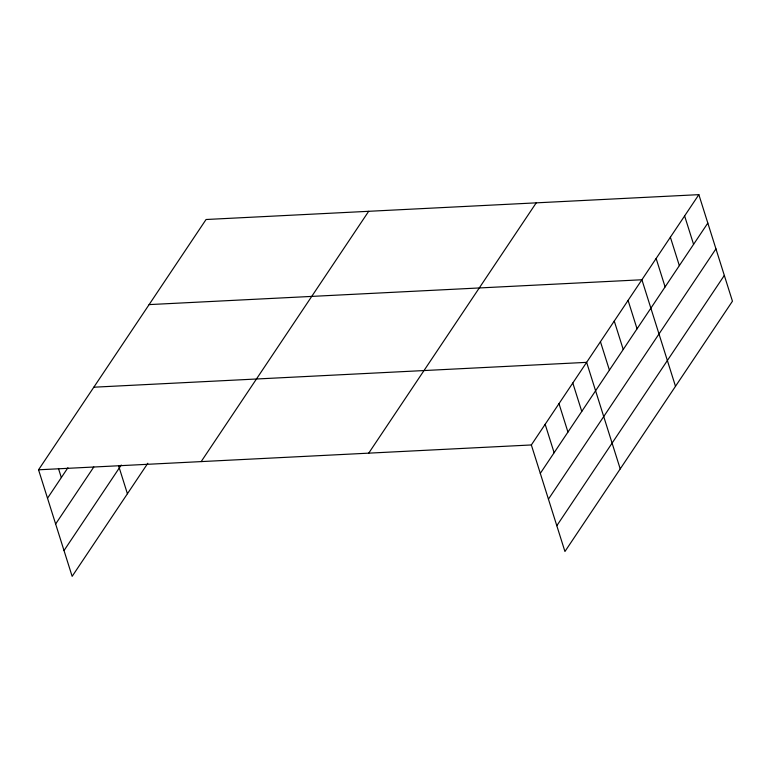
<?xml version="1.0" encoding="UTF-8"?>
<svg xmlns="http://www.w3.org/2000/svg" width="771" height="771" viewBox="0 0 771 771"><rect width="100%" height="100%" fill="white"/><g stroke="black" fill="none" stroke-linecap="round" stroke-linejoin="round"><path stroke-width="1.16" d="M147.82 463.265L72.146 576.351L38.55 469.799L206.059 219.504L698.854 194.649L732.45 301.201L564.941 551.496L531.344 444.954L698.854 194.649M47.513 498.22L67.915 467.737M55.637 524.001L93.811 466.975M64.012 550.571L121.269 465.019M201.173 461.598L368.683 211.302M368.721 453.155L536.231 202.85M540.307 473.375L707.817 223.079M548.441 499.155L715.951 248.86M556.816 525.716L724.326 275.42M149.102 304.603L641.906 279.757L675.492 386.3M93.831 387.206L586.625 362.351L620.221 468.893M38.55 469.799L531.344 444.954M684.619 215.928L693.582 244.349M670.375 237.208L679.338 265.629M656.14 258.478L665.103 286.899M628.086 300.401L637.048 328.822M614.265 321.054L623.228 349.475M600.445 341.698L609.408 370.128M572.805 383.004L581.768 411.425M558.985 403.647L567.948 432.078M545.164 424.301L554.127 452.722M118.599 465.751L127.417 493.748M58.461 468.479L61.333 477.577"/></g></svg>
